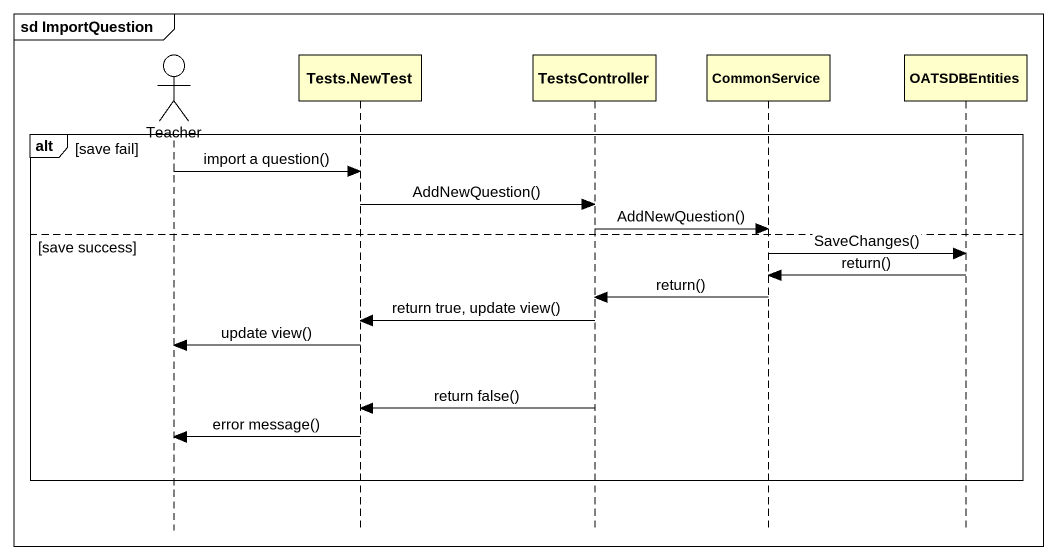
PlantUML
@startuml
mainframe sd ImportQuestion
hide footbox
actor Teacher
participant "Tests.NewTest" as Tests_NewTest
participant TestsController
participant CommonService
participant OATSDBEntities

alt save fail
  Teacher -> Tests_NewTest : import a question()
  Tests_NewTest -> TestsController : AddNewQuestion()
  TestsController -> CommonService : AddNewQuestion()
else save success
  CommonService -> OATSDBEntities : SaveChanges()
  OATSDBEntities -> CommonService : return()
  CommonService -> TestsController : return()
  TestsController -> Tests_NewTest : return true, update view()
  Tests_NewTest -> Teacher : update view()
  TestsController -> Tests_NewTest : return false()
  Tests_NewTest -> Teacher : error message()
end
@enduml
